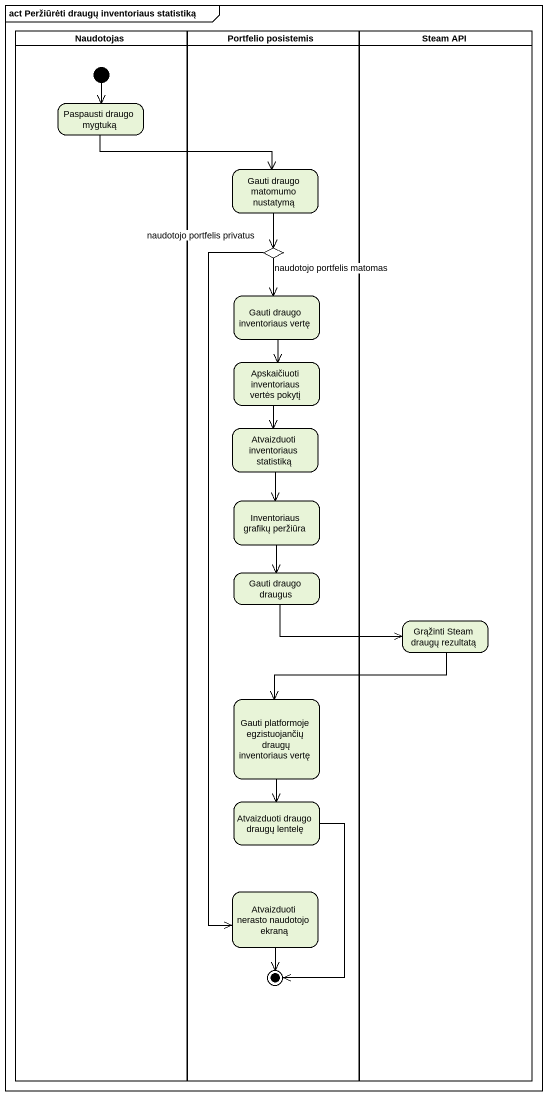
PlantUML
@startuml
mainframe act Peržiūrėti draugų inventoriaus statistiką
hide empty description
state Naudotojas <<partition>> {
  state "Paspausti draugo mygtuką" as Paspausti_draugo_mygtuką
  [*] --> Paspausti_draugo_mygtuką
}
state "Portfelio posistemis" as Portfelio_posistemis <<partition>> {
  state "Gauti draugo matomumo nustatymą" as Gauti_draugo_matomumo
  state choice1 <<choice>>
  state "Gauti draugo inventoriaus vertę" as Gauti_draugo_inventoriaus
  state "Apskaičiuoti inventoriaus vertės pokytį" as Apskaičiuoti_inventoriaus
  state "Atvaizduoti inventoriaus statistiką" as Atvaizduoti_inventoriaus
  state "Inventoriaus grafikų peržiūra" as Inventoriaus_grafikų
  state "Gauti draugo draugus" as Gauti_draugo_draugus
  state "Gauti platformoje egzistuojančių draugų inventoriaus vertę" as Gauti_platformoje
  state "Atvaizduoti draugo draugų lentelę" as Atvaizduoti_draugo_draugų
  state "Atvaizduoti nerasto naudotojo ekraną" as Atvaizduoti_nerasto
  Atvaizduoti_draugo_draugų --> [*]
  Atvaizduoti_nerasto --> [*]
}
state "Steam API" as Steam_API <<partition>> {
  state "Grąžinti Steam draugų rezultatą" as Grąžinti_Steam_draugų
}
Paspausti_draugo_mygtuką -right-> Gauti_draugo_matomumo
Gauti_draugo_matomumo --> choice1
choice1 --> Gauti_draugo_inventoriaus : naudotojo portfelis matomas
choice1 --> Atvaizduoti_nerasto : naudotojo portfelis privatus
Gauti_draugo_inventoriaus --> Apskaičiuoti_inventoriaus
Apskaičiuoti_inventoriaus --> Atvaizduoti_inventoriaus
Atvaizduoti_inventoriaus --> Inventoriaus_grafikų
Inventoriaus_grafikų --> Gauti_draugo_draugus
Gauti_draugo_draugus -right-> Grąžinti_Steam_draugų
Grąžinti_Steam_draugų --> Gauti_platformoje
Gauti_platformoje --> Atvaizduoti_draugo_draugų
@enduml
